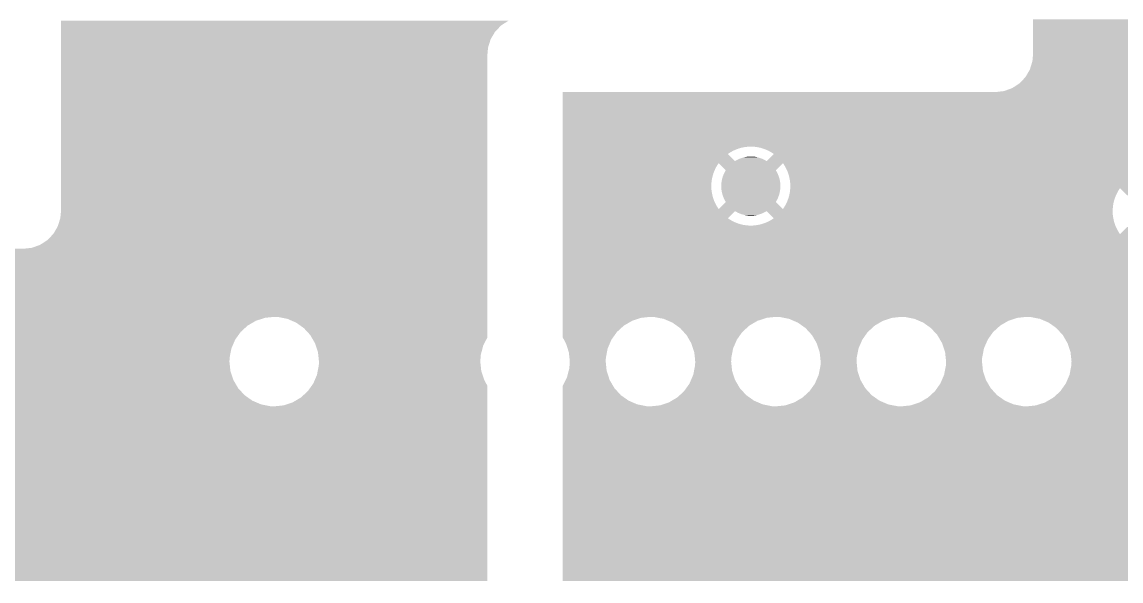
# Model space of a CAD drawing. Extents: x 295 to 953, y 10 to 290.
# Drawn here: x 613.6 to 639.2, y 212.51 to 225.54 of the extents above; entities that cross this region are included whole.
import ezdxf

# ---------------------------------------------------------------- set-up
doc = ezdxf.new("R2010")
doc.units = 0
doc.header["$LTSCALE"] = 5
doc.header["$MEASUREMENT"] = 0
doc.layers.add('GND', color=7, linetype='CONTINUOUS')

msp = doc.modelspace()

# ---------------------------------------------------------------- linework, layer by layer
at = {"layer": 'GND'}
for points in [[(614.51, 225.454), (614.51, 225.565), (624.758, 225.454), (624.927, 225.565)], [(637.148, 225.51), (637.148, 225.602), (720.668, 225.51), (720.672, 225.602)], [(637.148, 225.291), (637.148, 225.51), (720.691, 225.291), (720.668, 225.51)], [(614.51, 225.308), (614.51, 225.454), (624.618, 225.308), (624.758, 225.454)], [(614.51, 225.134), (614.51, 225.308), (624.516, 225.134), (624.618, 225.308)], [(637.148, 225.082), (637.148, 225.291), (720.76, 225.082), (720.691, 225.291)], [(614.51, 224.941), (614.51, 225.134), (624.456, 224.941), (624.516, 225.134)], [(637.148, 224.892), (637.148, 225.082), (720.871, 224.892), (720.76, 225.082)], [(614.51, 224.78), (614.51, 224.941), (624.441, 224.78), (624.456, 224.941)], [(614.51, 221.129), (614.51, 224.78), (624.441, 221.129), (624.441, 224.78)], [(637.133, 224.62), (637.143, 224.729), (721.174, 224.62), (721.02, 224.729)], [(637.143, 224.729), (637.148, 224.78), (721.02, 224.729), (720.973, 224.78)], [(637.148, 224.78), (637.148, 224.892), (720.973, 224.78), (720.871, 224.892)], [(637.087, 224.472), (637.1, 224.514), (721.619, 224.472), (721.402, 224.514)], [(637.1, 224.514), (637.127, 224.601), (721.402, 224.514), (721.2, 224.601)], [(637.127, 224.601), (637.133, 224.62), (721.2, 224.601), (721.174, 224.62)], [(636.882, 224.159), (636.971, 224.252), (723.282, 224.159), (723.442, 224.252)], [(636.971, 224.252), (636.981, 224.27), (723.442, 224.252), (723.473, 224.27)], [(636.981, 224.27), (637.022, 224.339), (723.473, 224.27), (723.682, 224.339)], [(637.022, 224.339), (637.035, 224.363), (723.682, 224.339), (723.901, 224.363)], [(637.035, 224.363), (637.065, 224.413), (754.437, 224.363), (754.457, 224.413)], [(637.065, 224.413), (637.073, 224.427), (754.457, 224.413), (754.463, 224.427)], [(637.073, 224.427), (637.086, 224.468), (754.463, 224.427), (754.482, 224.468)], [(637.086, 224.468), (637.087, 224.472), (721.711, 224.468), (721.619, 224.472)], [(636.472, 223.927), (636.662, 223.996), (723.061, 223.927), (723.11, 223.996)], [(636.662, 223.996), (636.684, 224.01), (723.11, 223.996), (723.12, 224.01)], [(636.684, 224.01), (636.831, 224.106), (723.12, 224.01), (723.225, 224.106)], [(636.831, 224.106), (636.882, 224.159), (723.225, 224.106), (723.282, 224.159)], [(626.194, 223.903), (626.194, 223.904), (723.044, 223.903), (723.044, 223.904)], [(626.194, 223.83), (626.194, 223.903), (722.992, 223.83), (723.044, 223.903)], [(626.194, 223.628), (626.194, 223.83), (722.905, 223.628), (722.992, 223.83)], [(636.271, 223.904), (636.472, 223.927), (723.044, 223.904), (723.061, 223.927)], [(626.194, 223.412), (626.194, 223.628), (722.863, 223.412), (722.905, 223.628)], [(626.194, 223.32), (626.194, 223.412), (722.859, 223.32), (722.863, 223.412)], [(626.194, 223.101), (626.194, 223.32), (722.882, 223.101), (722.859, 223.32)], [(626.194, 222.902), (626.194, 223.101), (722.947, 222.902), (722.882, 223.101)], [(626.194, 222.879), (626.194, 222.902), (680.597, 222.879), (680.817, 222.902)], [(626.194, 222.81), (626.194, 222.879), (680.388, 222.81), (680.597, 222.879)], [(626.194, 222.699), (626.194, 222.81), (680.198, 222.699), (680.388, 222.81)], [(626.194, 222.633), (626.194, 222.699), (680.126, 222.633), (680.198, 222.699)], [(626.194, 222.629), (626.194, 222.633), (630.49, 222.629), (630.555, 222.633)], [(626.194, 222.621), (626.194, 222.629), (630.425, 222.621), (630.49, 222.629)], [(626.194, 222.608), (626.194, 222.621), (630.36, 222.608), (630.425, 222.621)], [(626.194, 222.59), (626.194, 222.608), (630.297, 222.59), (630.36, 222.608)], [(626.194, 222.568), (626.194, 222.59), (630.236, 222.568), (630.297, 222.59)], [(626.194, 222.542), (626.194, 222.568), (630.176, 222.542), (630.236, 222.568)], [(626.194, 222.511), (626.194, 222.542), (630.118, 222.511), (630.176, 222.542)], [(626.194, 222.477), (626.194, 222.511), (630.062, 222.477), (630.118, 222.511)], [(626.194, 222.462), (626.194, 222.477), (630.041, 222.462), (630.062, 222.477)], [(626.194, 222.296), (626.194, 222.462), (630.207, 222.296), (630.041, 222.462)], [(630.621, 222.632), (630.555, 222.633), (680.125, 222.632), (680.126, 222.633)], [(630.686, 222.627), (630.621, 222.632), (680.119, 222.627), (680.125, 222.632)], [(630.751, 222.616), (630.686, 222.627), (680.108, 222.616), (680.119, 222.627)], [(630.815, 222.602), (630.751, 222.616), (680.092, 222.602), (680.108, 222.616)], [(630.877, 222.582), (630.815, 222.602), (680.071, 222.582), (680.092, 222.602)], [(630.939, 222.559), (630.877, 222.582), (680.045, 222.559), (680.071, 222.582)], [(630.957, 222.55), (630.939, 222.559), (680.035, 222.55), (680.045, 222.559)], [(630.998, 222.531), (630.957, 222.55), (680.021, 222.531), (680.035, 222.55)], [(631.055, 222.498), (630.998, 222.531), (679.999, 222.498), (680.021, 222.531)], [(631.017, 222.37), (631.11, 222.462), (679.907, 222.37), (679.973, 222.462)], [(631.11, 222.462), (631.055, 222.498), (679.973, 222.462), (679.999, 222.498)], [(626.194, 222.247), (626.194, 222.296), (679.855, 222.247), (679.876, 222.296)], [(626.194, 222.193), (626.194, 222.247), (629.79, 222.193), (629.826, 222.247)], [(626.194, 222.136), (626.194, 222.193), (629.758, 222.136), (629.79, 222.193)], [(629.992, 222.081), (629.826, 222.247), (631.158, 222.081), (631.324, 222.247)], [(630.207, 222.296), (630.24, 222.316), (630.943, 222.296), (630.909, 222.316)], [(630.24, 222.316), (630.258, 222.324), (630.909, 222.316), (630.894, 222.324)], [(630.258, 222.324), (630.291, 222.341), (630.894, 222.324), (630.858, 222.341)], [(630.291, 222.341), (630.309, 222.349), (630.858, 222.341), (630.843, 222.349)], [(630.309, 222.349), (630.344, 222.362), (630.843, 222.349), (630.805, 222.362)], [(630.344, 222.362), (630.363, 222.368), (630.805, 222.362), (630.79, 222.368)], [(630.363, 222.368), (630.398, 222.379), (630.79, 222.368), (630.751, 222.379)], [(630.398, 222.379), (630.418, 222.384), (630.751, 222.379), (630.735, 222.384)], [(630.418, 222.384), (630.453, 222.392), (630.735, 222.384), (630.695, 222.392)], [(630.453, 222.392), (630.475, 222.395), (630.695, 222.392), (630.679, 222.395)], [(630.475, 222.395), (630.51, 222.399), (630.679, 222.395), (630.637, 222.399)], [(630.51, 222.399), (630.537, 222.401), (630.637, 222.399), (630.623, 222.401)], [(630.537, 222.401), (630.566, 222.402), (630.623, 222.401), (630.566, 222.402)], [(630.943, 222.296), (631.017, 222.37), (679.876, 222.296), (679.907, 222.37)], [(631.35, 222.21), (631.324, 222.247), (679.839, 222.21), (679.855, 222.247)], [(631.375, 222.167), (631.35, 222.21), (679.82, 222.167), (679.839, 222.21)], [(626.194, 222.076), (626.194, 222.136), (629.73, 222.076), (629.758, 222.136)], [(626.194, 222.015), (626.194, 222.076), (629.706, 222.015), (629.73, 222.076)], [(626.194, 221.953), (626.194, 222.015), (629.687, 221.953), (629.706, 222.015)], [(626.194, 221.889), (626.194, 221.953), (629.672, 221.889), (629.687, 221.953)], [(629.907, 221.882), (629.92, 221.928), (631.244, 221.882), (631.23, 221.928)], [(629.92, 221.928), (629.923, 221.936), (631.23, 221.928), (631.228, 221.936)], [(629.923, 221.936), (629.94, 221.981), (631.228, 221.936), (631.21, 221.981)], [(629.94, 221.981), (629.944, 221.989), (631.21, 221.981), (631.207, 221.989)], [(629.944, 221.989), (629.964, 222.032), (631.207, 221.989), (631.186, 222.032)], [(629.964, 222.032), (629.969, 222.04), (631.186, 222.032), (631.182, 222.04)], [(629.969, 222.04), (629.992, 222.081), (631.182, 222.04), (631.158, 222.081)], [(631.383, 222.153), (631.375, 222.167), (679.818, 222.153), (679.82, 222.167)], [(631.413, 222.095), (631.383, 222.153), (679.806, 222.095), (679.818, 222.153)], [(631.432, 222.049), (631.413, 222.095), (679.797, 222.049), (679.806, 222.095)], [(631.433, 222.045), (631.432, 222.049), (639.837, 222.045), (639.902, 222.049)], [(631.437, 222.037), (631.433, 222.045), (639.772, 222.037), (639.837, 222.045)], [(631.438, 222.034), (631.437, 222.037), (639.76, 222.034), (639.772, 222.037)], [(631.441, 222.024), (631.438, 222.034), (639.708, 222.024), (639.76, 222.034)], [(631.447, 222.006), (631.441, 222.024), (639.645, 222.006), (639.708, 222.024)], [(631.454, 221.984), (631.447, 222.006), (639.583, 221.984), (639.645, 222.006)], [(631.458, 221.972), (631.454, 221.984), (639.555, 221.972), (639.583, 221.984)], [(631.462, 221.958), (631.458, 221.972), (639.523, 221.958), (639.555, 221.972)], [(631.47, 221.927), (631.462, 221.958), (639.465, 221.927), (639.523, 221.958)], [(631.475, 221.908), (631.47, 221.927), (639.435, 221.908), (639.465, 221.927)], [(626.194, 221.824), (626.194, 221.889), (629.662, 221.824), (629.672, 221.889)], [(626.194, 221.759), (626.194, 221.824), (629.656, 221.759), (629.662, 221.824)], [(626.194, 221.693), (626.194, 221.759), (629.655, 221.693), (629.656, 221.759)], [(626.194, 221.628), (626.194, 221.693), (629.659, 221.628), (629.655, 221.693)], [(629.886, 221.713), (629.888, 221.761), (631.265, 221.713), (631.263, 221.761)], [(629.888, 221.666), (629.886, 221.713), (631.263, 221.666), (631.265, 221.713)], [(629.888, 221.761), (629.889, 221.77), (631.263, 221.761), (631.262, 221.77)], [(629.888, 221.656), (629.888, 221.666), (631.262, 221.656), (631.263, 221.666)], [(629.889, 221.77), (629.894, 221.817), (631.262, 221.77), (631.257, 221.817)], [(629.894, 221.817), (629.896, 221.826), (631.257, 221.817), (631.255, 221.826)], [(629.896, 221.826), (629.905, 221.873), (631.255, 221.826), (631.246, 221.873)], [(629.905, 221.873), (629.907, 221.882), (631.246, 221.873), (631.244, 221.882)], [(631.477, 221.892), (631.475, 221.908), (639.409, 221.892), (639.435, 221.908)], [(631.48, 221.878), (631.477, 221.892), (639.388, 221.878), (639.409, 221.892)], [(631.486, 221.844), (631.48, 221.878), (639.422, 221.844), (639.388, 221.878)], [(631.493, 221.779), (631.486, 221.844), (639.488, 221.779), (639.422, 221.844)], [(631.489, 221.609), (631.494, 221.663), (639.137, 221.609), (639.173, 221.663)], [(631.495, 221.713), (631.493, 221.779), (639.553, 221.713), (639.488, 221.779)], [(631.494, 221.668), (631.495, 221.712), (679.794, 221.668), (679.789, 221.712)], [(631.494, 221.663), (631.494, 221.668), (679.795, 221.663), (679.794, 221.668)], [(631.495, 221.712), (631.495, 221.713), (639.554, 221.712), (639.553, 221.713)], [(639.34, 221.497), (639.173, 221.663), (640.505, 221.497), (640.672, 221.663)], [(626.194, 221.563), (626.194, 221.628), (629.668, 221.563), (629.659, 221.628)], [(626.194, 221.498), (626.194, 221.563), (629.681, 221.498), (629.668, 221.563)], [(626.194, 221.435), (626.194, 221.498), (629.698, 221.435), (629.681, 221.498)], [(626.194, 221.373), (626.194, 221.435), (629.72, 221.373), (629.698, 221.435)], [(629.894, 221.609), (629.888, 221.656), (631.257, 221.609), (631.262, 221.656)], [(629.895, 221.6), (629.894, 221.609), (631.255, 221.6), (631.257, 221.609)], [(629.905, 221.553), (629.895, 221.6), (631.246, 221.553), (631.255, 221.6)], [(629.907, 221.545), (629.905, 221.553), (631.243, 221.545), (631.246, 221.553)], [(629.921, 221.499), (629.907, 221.545), (631.231, 221.499), (631.243, 221.545)], [(629.923, 221.49), (629.921, 221.499), (631.227, 221.49), (631.231, 221.499)], [(629.94, 221.446), (629.923, 221.49), (631.211, 221.446), (631.227, 221.49)], [(629.944, 221.437), (629.94, 221.446), (631.207, 221.437), (631.211, 221.446)], [(629.965, 221.394), (629.944, 221.437), (631.187, 221.394), (631.207, 221.437)], [(631.428, 221.368), (631.444, 221.411), (639.034, 221.368), (639.047, 221.411)], [(631.444, 221.411), (631.451, 221.431), (639.047, 221.411), (639.053, 221.431)], [(631.451, 221.431), (631.464, 221.474), (639.053, 221.431), (639.07, 221.474)], [(631.464, 221.474), (631.468, 221.492), (639.07, 221.474), (639.077, 221.492)], [(631.468, 221.492), (631.479, 221.538), (639.077, 221.492), (639.099, 221.538)], [(631.479, 221.538), (631.481, 221.551), (639.099, 221.538), (639.105, 221.551)], [(631.481, 221.551), (631.489, 221.602), (639.105, 221.551), (639.134, 221.602)], [(631.489, 221.602), (631.489, 221.609), (639.134, 221.602), (639.137, 221.609)], [(626.194, 221.313), (626.194, 221.373), (629.747, 221.313), (629.72, 221.373)], [(626.194, 221.255), (626.194, 221.313), (629.777, 221.255), (629.747, 221.313)], [(626.194, 221.2), (626.194, 221.255), (629.812, 221.2), (629.777, 221.255)], [(626.194, 221.179), (626.194, 221.2), (629.826, 221.179), (629.812, 221.2)], [(626.194, 221.174), (626.194, 221.179), (639.004, 221.174), (639.004, 221.179)], [(626.194, 221.13), (626.194, 221.174), (639.003, 221.13), (639.004, 221.174)], [(629.826, 221.179), (629.992, 221.345), (631.324, 221.179), (631.158, 221.345)], [(629.968, 221.386), (629.965, 221.394), (631.182, 221.386), (631.187, 221.394)], [(629.992, 221.345), (629.968, 221.386), (631.158, 221.345), (631.182, 221.386)], [(631.324, 221.179), (631.361, 221.234), (639.004, 221.179), (639.009, 221.234)], [(631.361, 221.234), (631.364, 221.24), (639.009, 221.234), (639.009, 221.24)], [(631.364, 221.24), (631.393, 221.291), (639.009, 221.24), (639.017, 221.291)], [(631.393, 221.291), (631.399, 221.305), (639.017, 221.291), (639.019, 221.305)], [(631.399, 221.305), (631.421, 221.35), (639.019, 221.305), (639.03, 221.35)], [(631.421, 221.35), (631.428, 221.368), (639.03, 221.35), (639.034, 221.368)], [(614.435, 220.775), (614.495, 220.968), (624.441, 220.775), (624.441, 220.968)], [(614.495, 220.968), (614.51, 221.129), (624.441, 220.968), (624.441, 221.129)], [(626.194, 220.964), (626.194, 221.13), (630.041, 220.964), (630.207, 221.13)], [(626.194, 220.928), (626.194, 220.964), (630.096, 220.928), (630.041, 220.964)], [(626.194, 220.896), (626.194, 220.928), (630.153, 220.896), (630.096, 220.928)], [(626.194, 220.868), (626.194, 220.896), (630.212, 220.868), (630.153, 220.896)], [(630.242, 221.111), (630.207, 221.13), (630.91, 221.111), (630.943, 221.13)], [(630.256, 221.102), (630.242, 221.111), (630.893, 221.102), (630.91, 221.111)], [(630.292, 221.085), (630.256, 221.102), (630.86, 221.085), (630.893, 221.102)], [(630.308, 221.078), (630.292, 221.085), (630.841, 221.078), (630.86, 221.085)], [(630.345, 221.064), (630.308, 221.078), (630.807, 221.064), (630.841, 221.078)], [(630.361, 221.058), (630.345, 221.064), (630.788, 221.058), (630.807, 221.064)], [(630.4, 221.047), (630.361, 221.058), (630.753, 221.047), (630.788, 221.058)], [(630.416, 221.043), (630.4, 221.047), (630.733, 221.043), (630.753, 221.047)], [(630.456, 221.035), (630.416, 221.043), (630.697, 221.035), (630.733, 221.043)], [(630.471, 221.032), (630.456, 221.035), (630.676, 221.032), (630.697, 221.035)], [(630.514, 221.027), (630.471, 221.032), (630.641, 221.027), (630.676, 221.032)], [(630.528, 221.025), (630.514, 221.027), (630.614, 221.025), (630.641, 221.027)], [(630.584, 221.024), (630.528, 221.025), (630.584, 221.024), (630.614, 221.025)], [(630.965, 221.109), (630.943, 221.13), (639.003, 221.109), (639.003, 221.13)], [(631.03, 221.043), (630.965, 221.109), (639.006, 221.043), (639.003, 221.109)], [(630.975, 220.884), (631.031, 220.914), (639.036, 220.884), (639.028, 220.914)], [(631.095, 220.978), (631.03, 221.043), (639.015, 220.978), (639.006, 221.043)], [(631.031, 220.914), (631.033, 220.915), (639.028, 220.914), (639.028, 220.915)], [(631.033, 220.915), (631.089, 220.95), (639.028, 220.915), (639.021, 220.95)], [(631.089, 220.95), (631.11, 220.964), (639.021, 220.95), (639.018, 220.964)], [(631.11, 220.964), (631.095, 220.978), (639.018, 220.964), (639.015, 220.978)], [(614.333, 220.601), (614.435, 220.775), (624.441, 220.601), (624.441, 220.775)], [(626.194, 220.844), (626.194, 220.868), (630.273, 220.844), (630.212, 220.868)], [(626.194, 220.825), (626.194, 220.844), (630.336, 220.825), (630.273, 220.844)], [(626.194, 220.81), (626.194, 220.825), (630.4, 220.81), (630.336, 220.825)], [(626.194, 220.8), (626.194, 220.81), (630.465, 220.8), (630.4, 220.81)], [(626.194, 220.794), (626.194, 220.8), (630.53, 220.794), (630.465, 220.8)], [(626.194, 220.793), (626.194, 220.794), (630.595, 220.793), (630.53, 220.794)], [(626.194, 220.789), (626.194, 220.793), (639.067, 220.789), (639.066, 220.793)], [(626.194, 220.729), (626.194, 220.789), (639.094, 220.729), (639.067, 220.789)], [(626.194, 220.671), (626.194, 220.729), (639.124, 220.671), (639.094, 220.729)], [(626.194, 220.615), (626.194, 220.671), (639.159, 220.615), (639.124, 220.671)], [(630.595, 220.793), (630.661, 220.797), (639.066, 220.793), (639.065, 220.797)], [(630.661, 220.797), (630.726, 220.806), (639.065, 220.797), (639.062, 220.806)], [(630.726, 220.806), (630.79, 220.819), (639.062, 220.806), (639.057, 220.819)], [(630.79, 220.819), (630.853, 220.836), (639.057, 220.819), (639.051, 220.836)], [(630.853, 220.836), (630.895, 220.851), (639.051, 220.836), (639.045, 220.851)], [(630.895, 220.851), (630.915, 220.858), (639.045, 220.851), (639.043, 220.858)], [(630.915, 220.858), (630.975, 220.884), (639.043, 220.858), (639.036, 220.884)], [(639.173, 220.595), (639.34, 220.761), (640.672, 220.595), (640.505, 220.761)], [(614.024, 220.345), (614.194, 220.455), (624.441, 220.345), (624.441, 220.455)], [(614.194, 220.455), (614.333, 220.601), (624.441, 220.455), (624.441, 220.601)], [(626.194, 220.595), (626.194, 220.615), (639.173, 220.595), (639.159, 220.615)], [(626.194, 220.546), (626.194, 220.595), (852.797, 220.546), (852.786, 220.595)], [(626.194, 220.38), (626.194, 220.546), (639.388, 220.38), (639.554, 220.546)], [(626.194, 220.344), (626.194, 220.38), (639.443, 220.344), (639.388, 220.38)], [(604.286, 220.252), (604.287, 220.253), (624.441, 220.252), (624.441, 220.253)], [(604.286, 218.667), (604.286, 220.252), (624.441, 218.667), (624.441, 220.252)], [(613.634, 220.253), (613.834, 220.276), (624.441, 220.253), (624.441, 220.276)], [(613.834, 220.276), (614.024, 220.345), (624.441, 220.276), (624.441, 220.345)], [(626.194, 220.312), (626.194, 220.344), (639.5, 220.312), (639.443, 220.344)], [(626.194, 220.284), (626.194, 220.312), (639.559, 220.284), (639.5, 220.312)], [(626.194, 220.26), (626.194, 220.284), (639.621, 220.26), (639.559, 220.284)], [(626.194, 220.241), (626.194, 220.26), (639.683, 220.241), (639.621, 220.26)], [(626.194, 220.226), (626.194, 220.241), (639.747, 220.226), (639.683, 220.241)], [(626.194, 220.216), (626.194, 220.226), (639.812, 220.216), (639.747, 220.226)], [(626.194, 220.21), (626.194, 220.216), (639.877, 220.21), (639.812, 220.216)], [(626.194, 220.209), (626.194, 220.21), (639.943, 220.209), (639.877, 220.21)], [(626.194, 220.01), (626.194, 220.209), (853.068, 220.01), (852.946, 220.209)], [(626.194, 219.858), (626.194, 220.01), (853.197, 219.858), (853.068, 220.01)], [(626.194, 219.854), (626.194, 219.858), (774.933, 219.854), (774.999, 219.858)], [(626.194, 219.846), (626.194, 219.854), (774.868, 219.846), (774.933, 219.854)], [(626.194, 219.833), (626.194, 219.846), (774.804, 219.833), (774.868, 219.846)], [(626.194, 219.815), (626.194, 219.833), (774.741, 219.815), (774.804, 219.833)], [(626.194, 219.793), (626.194, 219.815), (774.679, 219.793), (774.741, 219.815)], [(626.194, 219.767), (626.194, 219.793), (774.619, 219.767), (774.679, 219.793)], [(626.194, 219.736), (626.194, 219.767), (774.561, 219.736), (774.619, 219.767)], [(626.194, 219.702), (626.194, 219.736), (774.505, 219.702), (774.561, 219.736)], [(626.194, 219.687), (626.194, 219.702), (774.485, 219.687), (774.505, 219.702)], [(626.194, 219.521), (626.194, 219.687), (774.651, 219.521), (774.485, 219.687)], [(626.194, 219.473), (626.194, 219.521), (853.674, 219.473), (853.595, 219.521)], [(626.194, 219.418), (626.194, 219.473), (774.234, 219.418), (774.27, 219.473)], [(626.194, 219.361), (626.194, 219.418), (774.201, 219.361), (774.234, 219.418)], [(626.194, 219.301), (626.194, 219.361), (774.173, 219.301), (774.201, 219.361)], [(626.194, 219.251), (626.194, 219.301), (774.154, 219.251), (774.173, 219.301)], [(626.194, 219.227), (626.194, 219.251), (665.992, 219.227), (666.212, 219.251)], [(626.194, 219.159), (626.194, 219.227), (665.783, 219.159), (665.992, 219.227)], [(626.194, 219.128), (626.194, 219.159), (665.73, 219.128), (665.783, 219.159)], [(626.194, 219.124), (626.194, 219.128), (661.014, 219.124), (661.08, 219.128)], [(626.194, 219.116), (626.194, 219.124), (660.949, 219.116), (661.014, 219.124)], [(626.194, 219.103), (626.194, 219.116), (660.885, 219.103), (660.949, 219.116)], [(626.194, 219.085), (626.194, 219.103), (660.822, 219.085), (660.885, 219.103)], [(626.194, 219.063), (626.194, 219.085), (660.76, 219.063), (660.822, 219.085)], [(626.194, 219.037), (626.194, 219.063), (660.7, 219.037), (660.76, 219.063)], [(626.194, 219.006), (626.194, 219.037), (660.642, 219.006), (660.7, 219.037)], [(626.194, 218.971), (626.194, 219.006), (660.586, 218.971), (660.642, 219.006)], [(626.194, 218.957), (626.194, 218.971), (660.566, 218.957), (660.586, 218.971)], [(626.194, 218.791), (626.194, 218.957), (660.732, 218.791), (660.566, 218.957)], [(604.286, 218.643), (604.286, 218.667), (619.256, 218.643), (619.476, 218.667)], [(604.286, 218.574), (604.286, 218.643), (619.047, 218.574), (619.256, 218.643)], [(619.567, 218.663), (619.476, 218.667), (624.441, 218.663), (624.441, 218.667)], [(619.784, 218.62), (619.567, 218.663), (624.441, 218.62), (624.441, 218.663)], [(619.986, 218.533), (619.784, 218.62), (624.441, 218.533), (624.441, 218.62)], [(626.194, 218.742), (626.194, 218.791), (665.319, 218.742), (665.354, 218.791)], [(626.194, 218.688), (626.194, 218.742), (660.315, 218.688), (660.351, 218.742)], [(626.194, 218.667), (626.194, 218.688), (660.303, 218.667), (660.315, 218.688)], [(626.194, 218.643), (626.194, 218.667), (628.019, 218.643), (628.239, 218.667)], [(626.194, 218.574), (626.194, 218.643), (627.81, 218.574), (628.019, 218.643)], [(628.33, 218.663), (628.239, 218.667), (631.121, 218.663), (631.16, 218.667)], [(628.428, 218.643), (628.33, 218.663), (630.94, 218.643), (631.121, 218.663)], [(628.547, 218.62), (628.428, 218.643), (630.87, 218.62), (630.94, 218.643)], [(628.653, 218.574), (628.547, 218.62), (630.731, 218.574), (630.87, 218.62)], [(631.251, 218.663), (631.16, 218.667), (634.042, 218.663), (634.081, 218.667)], [(631.349, 218.643), (631.251, 218.663), (633.861, 218.643), (634.042, 218.663)], [(631.468, 218.62), (631.349, 218.643), (633.791, 218.62), (633.861, 218.643)], [(631.574, 218.574), (631.468, 218.62), (633.652, 218.574), (633.791, 218.62)], [(634.172, 218.663), (634.081, 218.667), (636.963, 218.663), (637.002, 218.667)], [(634.27, 218.643), (634.172, 218.663), (636.782, 218.643), (636.963, 218.663)], [(634.389, 218.62), (634.27, 218.643), (636.712, 218.62), (636.782, 218.643)], [(634.495, 218.574), (634.389, 218.62), (636.573, 218.574), (636.712, 218.62)], [(637.093, 218.663), (637.002, 218.667), (642.805, 218.663), (642.844, 218.667)], [(637.191, 218.643), (637.093, 218.663), (642.624, 218.643), (642.805, 218.663)], [(637.31, 218.62), (637.191, 218.643), (642.554, 218.62), (642.624, 218.643)], [(637.416, 218.574), (637.31, 218.62), (642.415, 218.574), (642.554, 218.62)], [(604.286, 218.463), (604.286, 218.574), (618.857, 218.463), (619.047, 218.574)], [(604.286, 218.314), (604.286, 218.463), (618.694, 218.314), (618.857, 218.463)], [(620.166, 218.405), (619.986, 218.533), (624.441, 218.405), (624.441, 218.533)], [(620.315, 218.243), (620.166, 218.405), (624.441, 218.243), (624.441, 218.405)], [(626.194, 218.463), (626.194, 218.574), (627.62, 218.463), (627.81, 218.574)], [(626.194, 218.314), (626.194, 218.463), (627.457, 218.314), (627.62, 218.463)], [(628.749, 218.533), (628.653, 218.574), (630.66, 218.533), (630.731, 218.574)], [(628.848, 218.463), (628.749, 218.533), (630.541, 218.463), (630.66, 218.533)], [(628.929, 218.405), (628.848, 218.463), (630.478, 218.405), (630.541, 218.463)], [(629.012, 218.314), (628.929, 218.405), (630.378, 218.314), (630.478, 218.405)], [(631.67, 218.533), (631.574, 218.574), (633.581, 218.533), (633.652, 218.574)], [(631.769, 218.463), (631.67, 218.533), (633.462, 218.463), (633.581, 218.533)], [(631.85, 218.405), (631.769, 218.463), (633.399, 218.405), (633.462, 218.463)], [(631.933, 218.314), (631.85, 218.405), (633.299, 218.314), (633.399, 218.405)], [(634.591, 218.533), (634.495, 218.574), (636.502, 218.533), (636.573, 218.574)], [(634.69, 218.463), (634.591, 218.533), (636.383, 218.463), (636.502, 218.533)], [(634.771, 218.405), (634.69, 218.463), (636.32, 218.405), (636.383, 218.463)], [(634.854, 218.314), (634.771, 218.405), (636.22, 218.314), (636.32, 218.405)], [(637.512, 218.533), (637.416, 218.574), (642.344, 218.533), (642.415, 218.574)], [(637.611, 218.463), (637.512, 218.533), (642.225, 218.463), (642.344, 218.533)], [(637.692, 218.405), (637.611, 218.463), (642.162, 218.405), (642.225, 218.463)], [(637.775, 218.314), (637.692, 218.405), (642.062, 218.314), (642.162, 218.405)], [(604.286, 218.134), (604.286, 218.314), (618.566, 218.134), (618.694, 218.314)], [(604.286, 217.932), (604.286, 218.134), (618.479, 217.932), (618.566, 218.134)], [(620.346, 218.189), (620.315, 218.243), (624.441, 218.189), (624.441, 218.243)], [(620.426, 218.052), (620.346, 218.189), (624.372, 218.052), (624.441, 218.189)], [(626.194, 218.189), (626.194, 218.314), (627.368, 218.189), (627.457, 218.314)], [(626.224, 218.134), (626.194, 218.189), (627.329, 218.134), (627.368, 218.189)], [(626.268, 218.052), (626.224, 218.134), (627.294, 218.052), (627.329, 218.134)], [(629.078, 218.243), (629.012, 218.314), (630.327, 218.243), (630.378, 218.314)], [(629.141, 218.134), (629.078, 218.243), (630.25, 218.134), (630.327, 218.243)], [(629.189, 218.052), (629.141, 218.134), (630.215, 218.052), (630.25, 218.134)], [(631.999, 218.243), (631.933, 218.314), (633.248, 218.243), (633.299, 218.314)], [(632.062, 218.134), (631.999, 218.243), (633.171, 218.134), (633.248, 218.243)], [(632.11, 218.052), (632.062, 218.134), (633.136, 218.052), (633.171, 218.134)], [(634.92, 218.243), (634.854, 218.314), (636.169, 218.243), (636.22, 218.314)], [(634.983, 218.134), (634.92, 218.243), (636.092, 218.134), (636.169, 218.243)], [(635.031, 218.052), (634.983, 218.134), (636.057, 218.052), (636.092, 218.134)], [(637.841, 218.243), (637.775, 218.314), (642.011, 218.243), (642.062, 218.314)], [(637.904, 218.134), (637.841, 218.243), (641.934, 218.134), (642.011, 218.243)], [(637.952, 218.052), (637.904, 218.134), (641.899, 218.052), (641.934, 218.134)], [(604.286, 217.716), (604.286, 217.932), (618.437, 217.716), (618.479, 217.932)], [(620.446, 217.992), (620.426, 218.052), (624.342, 217.992), (624.372, 218.052)], [(620.495, 217.843), (620.446, 217.992), (624.303, 217.843), (624.342, 217.992)], [(620.502, 217.779), (620.495, 217.843), (624.286, 217.779), (624.303, 217.843)], [(626.308, 217.932), (626.268, 218.052), (627.242, 217.932), (627.294, 218.052)], [(626.337, 217.843), (626.308, 217.932), (627.225, 217.843), (627.242, 217.932)], [(626.351, 217.716), (626.337, 217.843), (627.2, 217.716), (627.225, 217.843)], [(629.229, 217.932), (629.189, 218.052), (630.163, 217.932), (630.215, 218.052)], [(629.258, 217.843), (629.229, 217.932), (630.146, 217.843), (630.163, 217.932)], [(629.272, 217.716), (629.258, 217.843), (630.121, 217.716), (630.146, 217.843)], [(632.15, 217.932), (632.11, 218.052), (633.084, 217.932), (633.136, 218.052)], [(632.179, 217.843), (632.15, 217.932), (633.067, 217.843), (633.084, 217.932)], [(632.193, 217.716), (632.179, 217.843), (633.042, 217.716), (633.067, 217.843)], [(635.071, 217.932), (635.031, 218.052), (636.005, 217.932), (636.057, 218.052)], [(635.1, 217.843), (635.071, 217.932), (635.988, 217.843), (636.005, 217.932)], [(635.114, 217.716), (635.1, 217.843), (635.963, 217.716), (635.988, 217.843)], [(637.992, 217.932), (637.952, 218.052), (641.847, 217.932), (641.899, 218.052)], [(638.021, 217.843), (637.992, 217.932), (641.83, 217.843), (641.847, 217.932)], [(638.035, 217.716), (638.021, 217.843), (641.805, 217.716), (641.83, 217.843)], [(604.286, 217.624), (604.286, 217.716), (618.433, 217.624), (618.437, 217.716)], [(604.286, 217.405), (604.286, 217.624), (618.456, 217.405), (618.433, 217.624)], [(620.518, 217.624), (620.502, 217.779), (624.275, 217.624), (624.286, 217.779)], [(620.514, 217.532), (620.518, 217.624), (624.285, 217.532), (624.275, 217.624)], [(626.349, 217.469), (626.36, 217.624), (627.212, 217.469), (627.196, 217.624)], [(626.36, 217.624), (626.351, 217.716), (627.196, 217.624), (627.2, 217.716)], [(629.281, 217.624), (629.272, 217.716), (630.117, 217.624), (630.121, 217.716)], [(629.277, 217.532), (629.281, 217.624), (630.127, 217.532), (630.117, 217.624)], [(632.202, 217.624), (632.193, 217.716), (633.038, 217.624), (633.042, 217.716)], [(632.198, 217.532), (632.202, 217.624), (633.048, 217.532), (633.038, 217.624)], [(635.123, 217.624), (635.114, 217.716), (635.959, 217.624), (635.963, 217.716)], [(635.119, 217.532), (635.123, 217.624), (635.969, 217.532), (635.959, 217.624)], [(638.044, 217.624), (638.035, 217.716), (641.801, 217.624), (641.805, 217.716)], [(638.04, 217.532), (638.044, 217.624), (641.811, 217.532), (641.801, 217.624)], [(604.286, 217.195), (604.286, 217.405), (618.525, 217.195), (618.456, 217.405)], [(620.42, 217.195), (620.472, 217.316), (624.367, 217.195), (624.327, 217.316)], [(620.472, 217.316), (620.489, 217.405), (624.327, 217.316), (624.298, 217.405)], [(620.489, 217.405), (620.514, 217.532), (624.298, 217.405), (624.285, 217.532)], [(626.293, 217.256), (626.332, 217.405), (627.268, 217.256), (627.219, 217.405)], [(626.332, 217.405), (626.349, 217.469), (627.219, 217.405), (627.212, 217.469)], [(629.183, 217.195), (629.235, 217.316), (630.209, 217.195), (630.169, 217.316)], [(629.235, 217.316), (629.252, 217.405), (630.169, 217.316), (630.14, 217.405)], [(629.252, 217.405), (629.277, 217.532), (630.14, 217.405), (630.127, 217.532)], [(632.104, 217.195), (632.156, 217.316), (633.13, 217.195), (633.09, 217.316)], [(632.156, 217.316), (632.173, 217.405), (633.09, 217.316), (633.061, 217.405)], [(632.173, 217.405), (632.198, 217.532), (633.061, 217.405), (633.048, 217.532)], [(635.025, 217.195), (635.077, 217.316), (636.051, 217.195), (636.011, 217.316)], [(635.077, 217.316), (635.094, 217.405), (636.011, 217.316), (635.982, 217.405)], [(635.094, 217.405), (635.119, 217.532), (635.982, 217.405), (635.969, 217.532)], [(637.946, 217.195), (637.998, 217.316), (641.893, 217.195), (641.853, 217.316)], [(637.998, 217.316), (638.015, 217.405), (641.853, 217.316), (641.824, 217.405)], [(638.015, 217.405), (638.04, 217.532), (641.824, 217.405), (641.811, 217.532)], [(604.286, 217.005), (604.286, 217.195), (618.636, 217.005), (618.525, 217.195)], [(620.257, 216.933), (620.346, 217.058), (624.441, 216.933), (624.441, 217.058)], [(620.346, 217.059), (620.385, 217.113), (624.441, 217.059), (624.412, 217.113)], [(620.346, 217.058), (620.346, 217.059), (624.441, 217.058), (624.441, 217.059)], [(620.385, 217.113), (620.42, 217.195), (624.412, 217.113), (624.367, 217.195)], [(626.194, 217.059), (626.263, 217.195), (627.368, 217.059), (627.288, 217.195)], [(626.194, 217.058), (626.194, 217.059), (627.368, 217.058), (627.368, 217.059)], [(626.194, 217.005), (626.194, 217.058), (627.399, 217.005), (627.368, 217.058)], [(626.263, 217.195), (626.293, 217.256), (627.288, 217.195), (627.268, 217.256)], [(629.071, 217.005), (629.148, 217.113), (630.32, 217.005), (630.257, 217.113)], [(629.148, 217.113), (629.183, 217.195), (630.257, 217.113), (630.209, 217.195)], [(631.992, 217.005), (632.069, 217.113), (633.241, 217.005), (633.178, 217.113)], [(632.069, 217.113), (632.104, 217.195), (633.178, 217.113), (633.13, 217.195)], [(634.913, 217.005), (634.99, 217.113), (636.162, 217.005), (636.099, 217.113)], [(634.99, 217.113), (635.025, 217.195), (636.099, 217.113), (636.051, 217.195)], [(637.834, 217.005), (637.911, 217.113), (642.004, 217.005), (641.941, 217.113)], [(637.911, 217.113), (637.946, 217.195), (641.941, 217.113), (641.893, 217.195)], [(604.286, 216.842), (604.286, 217.005), (618.785, 216.842), (618.636, 217.005)], [(604.286, 216.715), (604.286, 216.842), (618.965, 216.715), (618.785, 216.842)], [(620.094, 216.785), (620.257, 216.933), (624.441, 216.785), (624.441, 216.933)], [(626.194, 216.842), (626.194, 217.005), (627.548, 216.842), (627.399, 217.005)], [(626.194, 216.715), (626.194, 216.842), (627.728, 216.715), (627.548, 216.842)], [(628.857, 216.785), (628.921, 216.842), (630.55, 216.785), (630.469, 216.842)], [(628.921, 216.842), (629.02, 216.933), (630.469, 216.842), (630.386, 216.933)], [(629.02, 216.933), (629.071, 217.005), (630.386, 216.933), (630.32, 217.005)], [(631.778, 216.785), (631.842, 216.842), (633.471, 216.785), (633.39, 216.842)], [(631.842, 216.842), (631.941, 216.933), (633.39, 216.842), (633.307, 216.933)], [(631.941, 216.933), (631.992, 217.005), (633.307, 216.933), (633.241, 217.005)], [(634.699, 216.785), (634.763, 216.842), (636.392, 216.785), (636.311, 216.842)], [(634.763, 216.842), (634.862, 216.933), (636.311, 216.842), (636.228, 216.933)], [(634.862, 216.933), (634.913, 217.005), (636.228, 216.933), (636.162, 217.005)], [(637.62, 216.785), (637.684, 216.842), (642.234, 216.785), (642.153, 216.842)], [(637.684, 216.842), (637.783, 216.933), (642.153, 216.842), (642.07, 216.933)], [(637.783, 216.933), (637.834, 217.005), (642.07, 216.933), (642.004, 217.005)], [(604.286, 216.628), (604.286, 216.715), (619.167, 216.628), (618.965, 216.715)], [(604.286, 216.585), (604.286, 216.628), (619.384, 216.585), (619.167, 216.628)], [(604.286, 216.581), (604.286, 216.585), (619.476, 216.581), (619.384, 216.585)], [(604.286, 216.207), (604.286, 216.581), (624.441, 216.207), (624.441, 216.581)], [(619.476, 216.581), (619.695, 216.604), (624.441, 216.581), (624.441, 216.604)], [(619.695, 216.604), (619.904, 216.673), (624.441, 216.604), (624.441, 216.673)], [(619.904, 216.673), (620.094, 216.785), (624.441, 216.673), (624.441, 216.785)], [(626.194, 216.628), (626.194, 216.715), (627.93, 216.628), (627.728, 216.715)], [(626.194, 216.585), (626.194, 216.628), (628.147, 216.585), (627.93, 216.628)], [(626.194, 216.581), (626.194, 216.585), (628.239, 216.581), (628.147, 216.585)], [(626.194, 216.569), (626.194, 216.581), (654.017, 216.569), (653.999, 216.581)], [(626.194, 216.482), (626.194, 216.569), (654.219, 216.482), (654.017, 216.569)], [(628.239, 216.581), (628.277, 216.585), (631.16, 216.581), (631.068, 216.585)], [(628.277, 216.585), (628.458, 216.604), (631.068, 216.585), (630.97, 216.604)], [(628.458, 216.604), (628.529, 216.628), (630.97, 216.604), (630.851, 216.628)], [(628.529, 216.628), (628.667, 216.673), (630.851, 216.628), (630.745, 216.673)], [(628.667, 216.673), (628.738, 216.715), (630.745, 216.673), (630.649, 216.715)], [(628.738, 216.715), (628.857, 216.785), (630.649, 216.715), (630.55, 216.785)], [(631.16, 216.581), (631.198, 216.585), (634.081, 216.581), (633.989, 216.585)], [(631.198, 216.585), (631.379, 216.604), (633.989, 216.585), (633.891, 216.604)], [(631.379, 216.604), (631.45, 216.628), (633.891, 216.604), (633.772, 216.628)], [(631.45, 216.628), (631.588, 216.673), (633.772, 216.628), (633.666, 216.673)], [(631.588, 216.673), (631.659, 216.715), (633.666, 216.673), (633.57, 216.715)], [(631.659, 216.715), (631.778, 216.785), (633.57, 216.715), (633.471, 216.785)], [(634.081, 216.581), (634.119, 216.585), (637.002, 216.581), (636.91, 216.585)], [(634.119, 216.585), (634.3, 216.604), (636.91, 216.585), (636.812, 216.604)], [(634.3, 216.604), (634.371, 216.628), (636.812, 216.604), (636.693, 216.628)], [(634.371, 216.628), (634.509, 216.673), (636.693, 216.628), (636.587, 216.673)], [(634.509, 216.673), (634.58, 216.715), (636.587, 216.673), (636.491, 216.715)], [(634.58, 216.715), (634.699, 216.785), (636.491, 216.715), (636.392, 216.785)], [(637.002, 216.581), (637.04, 216.585), (642.844, 216.581), (642.752, 216.585)], [(637.04, 216.585), (637.221, 216.604), (642.752, 216.585), (642.654, 216.604)], [(637.221, 216.604), (637.292, 216.628), (642.654, 216.604), (642.535, 216.628)], [(637.292, 216.628), (637.43, 216.673), (642.535, 216.628), (642.429, 216.673)], [(637.43, 216.673), (637.501, 216.715), (642.429, 216.673), (642.333, 216.715)], [(637.501, 216.715), (637.62, 216.785), (642.333, 216.715), (642.234, 216.785)], [(626.194, 216.439), (626.194, 216.482), (654.436, 216.439), (654.219, 216.482)], [(626.194, 216.435), (626.194, 216.439), (654.528, 216.435), (654.436, 216.439)], [(626.194, 216.319), (626.194, 216.435), (682.057, 216.319), (682.019, 216.435)], [(626.194, 216.129), (626.194, 216.319), (682.168, 216.129), (682.057, 216.319)], [(607.837, 216.206), (607.771, 216.207), (624.441, 216.206), (624.441, 216.207)], [(607.902, 216.2), (607.837, 216.206), (624.441, 216.2), (624.441, 216.206)], [(607.967, 216.19), (607.902, 216.2), (624.441, 216.19), (624.441, 216.2)], [(608.031, 216.175), (607.967, 216.19), (624.441, 216.175), (624.441, 216.19)], [(608.094, 216.156), (608.031, 216.175), (624.441, 216.156), (624.441, 216.175)], [(608.155, 216.132), (608.094, 216.156), (624.441, 216.132), (624.441, 216.156)], [(608.214, 216.104), (608.155, 216.132), (624.441, 216.104), (624.441, 216.132)], [(608.16, 215.87), (608.326, 216.036), (624.441, 215.87), (624.441, 216.036)], [(608.271, 216.072), (608.214, 216.104), (624.441, 216.072), (624.441, 216.104)], [(608.326, 216.036), (608.271, 216.072), (624.441, 216.036), (624.441, 216.072)], [(626.194, 215.966), (626.194, 216.129), (682.317, 215.966), (682.168, 216.129)], [(604.286, 215.821), (604.286, 215.87), (624.441, 215.821), (624.441, 215.87)], [(608.566, 215.784), (608.541, 215.821), (624.441, 215.784), (624.441, 215.821)], [(608.6, 215.727), (608.566, 215.784), (624.441, 215.727), (624.441, 215.784)], [(626.194, 215.838), (626.194, 215.966), (682.497, 215.838), (682.317, 215.966)], [(626.194, 215.751), (626.194, 215.838), (682.699, 215.751), (682.497, 215.838)], [(608.629, 215.669), (608.6, 215.727), (624.441, 215.669), (624.441, 215.727)], [(608.654, 215.608), (608.629, 215.669), (624.441, 215.608), (624.441, 215.669)], [(608.675, 215.546), (608.654, 215.608), (624.441, 215.546), (624.441, 215.608)], [(608.691, 215.482), (608.675, 215.546), (624.441, 215.482), (624.441, 215.546)], [(626.194, 215.709), (626.194, 215.751), (682.915, 215.709), (682.699, 215.751)], [(626.194, 215.705), (626.194, 215.709), (683.007, 215.705), (682.915, 215.709)], [(626.194, 215.589), (626.194, 215.705), (733.904, 215.589), (733.866, 215.705)], [(626.194, 215.398), (626.194, 215.589), (734.016, 215.398), (733.904, 215.589)], [(608.702, 215.418), (608.691, 215.482), (624.441, 215.418), (624.441, 215.482)], [(608.709, 215.353), (608.702, 215.418), (624.441, 215.353), (624.441, 215.418)], [(608.712, 215.287), (608.709, 215.353), (624.441, 215.287), (624.441, 215.353)], [(608.711, 215.242), (608.712, 215.287), (624.441, 215.242), (624.441, 215.287)], [(626.194, 215.236), (626.194, 215.398), (734.165, 215.236), (734.016, 215.398)], [(608.661, 214.985), (608.68, 215.048), (624.441, 214.985), (624.441, 215.048)], [(608.68, 215.048), (608.695, 215.111), (624.441, 215.048), (624.441, 215.111)], [(608.695, 215.111), (608.705, 215.176), (624.441, 215.111), (624.441, 215.176)], [(608.705, 215.176), (608.711, 215.242), (624.441, 215.176), (624.441, 215.242)], [(626.194, 215.108), (626.194, 215.236), (734.344, 215.108), (734.165, 215.236)], [(626.194, 215.021), (626.194, 215.108), (734.547, 215.021), (734.344, 215.108)], [(626.194, 214.979), (626.194, 215.021), (734.763, 214.979), (734.547, 215.021)], [(604.286, 214.704), (604.286, 214.753), (624.441, 214.704), (624.441, 214.753)], [(608.541, 214.753), (608.577, 214.807), (624.441, 214.753), (624.441, 214.807)], [(608.577, 214.807), (608.609, 214.865), (624.441, 214.807), (624.441, 214.865)], [(608.609, 214.865), (608.637, 214.924), (624.441, 214.865), (624.441, 214.924)], [(608.637, 214.924), (608.661, 214.985), (624.441, 214.924), (624.441, 214.985)], [(626.194, 214.974), (626.194, 214.979), (734.855, 214.974), (734.763, 214.979)], [(626.194, 214.92), (626.194, 214.974), (752.996, 214.92), (753.022, 214.974)], [(626.194, 214.859), (626.194, 214.92), (752.972, 214.859), (752.996, 214.92)], [(626.194, 214.796), (626.194, 214.859), (752.953, 214.796), (752.972, 214.859)], [(626.194, 214.732), (626.194, 214.796), (752.938, 214.732), (752.953, 214.796)], [(608.326, 214.538), (608.16, 214.704), (624.441, 214.538), (624.441, 214.704)], [(608.249, 214.489), (608.305, 214.524), (624.441, 214.489), (624.441, 214.524)], [(608.305, 214.524), (608.326, 214.538), (624.441, 214.524), (624.441, 214.538)], [(626.194, 214.667), (626.194, 214.732), (752.928, 214.667), (752.938, 214.732)], [(626.194, 214.602), (626.194, 214.667), (752.923, 214.602), (752.928, 214.667)], [(626.194, 214.537), (626.194, 214.602), (752.922, 214.537), (752.923, 214.602)], [(626.194, 214.471), (626.194, 214.537), (752.925, 214.471), (752.922, 214.537)], [(604.286, 212.513), (604.286, 214.367), (624.441, 212.513), (624.441, 214.367)], [(607.812, 214.367), (607.877, 214.371), (624.441, 214.367), (624.441, 214.371)], [(607.877, 214.371), (607.942, 214.379), (624.441, 214.371), (624.441, 214.379)], [(607.942, 214.379), (608.006, 214.392), (624.441, 214.379), (624.441, 214.392)], [(608.006, 214.392), (608.07, 214.41), (624.441, 214.392), (624.441, 214.41)], [(608.07, 214.41), (608.131, 214.432), (624.441, 214.41), (624.441, 214.432)], [(608.131, 214.432), (608.191, 214.458), (624.441, 214.432), (624.441, 214.458)], [(608.191, 214.458), (608.249, 214.489), (624.441, 214.458), (624.441, 214.489)], [(626.194, 214.406), (626.194, 214.471), (752.934, 214.406), (752.925, 214.471)], [(626.194, 214.342), (626.194, 214.406), (752.947, 214.342), (752.934, 214.406)], [(626.194, 214.279), (626.194, 214.342), (752.964, 214.279), (752.947, 214.342)], [(626.194, 214.217), (626.194, 214.279), (752.986, 214.217), (752.964, 214.279)], [(626.194, 214.157), (626.194, 214.217), (753.013, 214.157), (752.986, 214.217)], [(626.194, 214.099), (626.194, 214.157), (753.043, 214.099), (753.013, 214.157)], [(626.194, 214.043), (626.194, 214.099), (753.078, 214.043), (753.043, 214.099)], [(626.194, 214.022), (626.194, 214.043), (753.092, 214.022), (753.078, 214.043)], [(626.194, 213.974), (626.194, 214.022), (853.324, 213.974), (853.268, 214.022)], [(626.194, 213.808), (626.194, 213.974), (753.307, 213.808), (753.473, 213.974)], [(626.194, 213.772), (626.194, 213.808), (753.362, 213.772), (753.307, 213.808)], [(626.194, 213.739), (626.194, 213.772), (753.419, 213.739), (753.362, 213.772)], [(626.194, 213.711), (626.194, 213.739), (753.478, 213.711), (753.419, 213.739)], [(626.194, 213.688), (626.194, 213.711), (753.54, 213.688), (753.478, 213.711)], [(626.194, 213.668), (626.194, 213.688), (753.602, 213.668), (753.54, 213.688)], [(626.194, 213.654), (626.194, 213.668), (753.666, 213.654), (753.602, 213.668)], [(626.194, 213.643), (626.194, 213.654), (753.731, 213.643), (753.666, 213.654)], [(626.194, 213.638), (626.194, 213.643), (753.796, 213.638), (753.731, 213.643)], [(626.194, 213.637), (626.194, 213.638), (753.862, 213.637), (753.796, 213.638)], [(626.194, 213.561), (626.194, 213.637), (854.017, 213.561), (853.835, 213.637)], [(626.194, 213.546), (626.194, 213.561), (854.076, 213.546), (854.017, 213.561)], [(626.194, 213.523), (626.194, 213.546), (727.255, 213.523), (727.553, 213.546)], [(626.194, 213.453), (626.194, 213.523), (726.965, 213.453), (727.255, 213.523)], [(626.194, 213.339), (626.194, 213.453), (726.688, 213.339), (726.965, 213.453)], [(626.194, 213.184), (626.194, 213.339), (726.434, 213.184), (726.688, 213.339)], [(626.194, 212.991), (626.194, 213.184), (726.206, 212.991), (726.434, 213.184)], [(626.194, 212.764), (626.194, 212.991), (726.011, 212.764), (726.206, 212.991)], [(626.194, 212.51), (626.194, 212.764), (725.854, 212.51), (726.011, 212.764)], [(604.286, 212.512), (604.286, 212.513), (624.441, 212.512), (624.441, 212.513)]]:
    msp.add_solid(points, dxfattribs=at)

doc.saveas('drawing.dxf')
